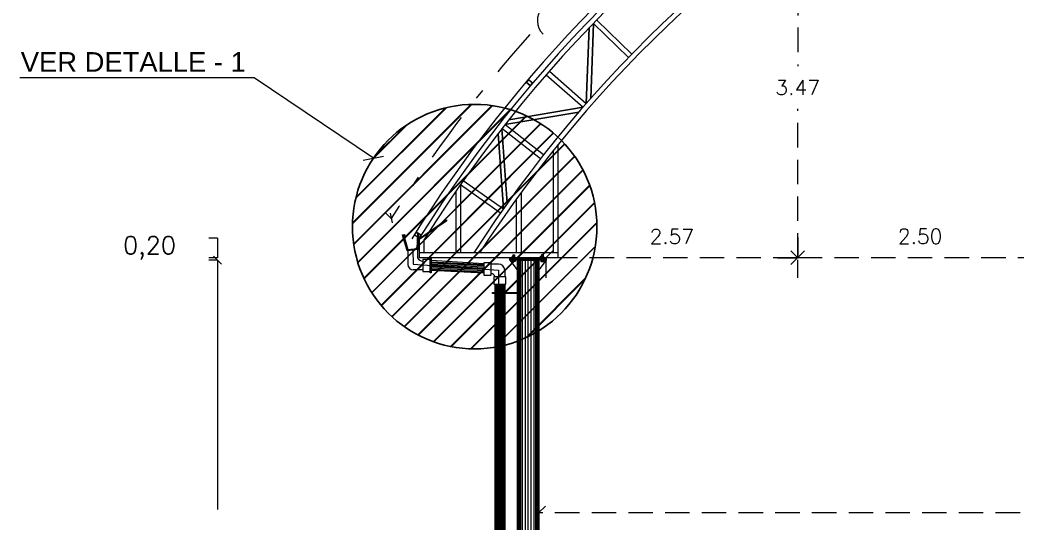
# Model space of a CAD drawing. Header units: metres. Extents: x 772934 to 773467, y 8442002 to 8442594.
# Drawn here: x 773126.73 to 773136.92, y 8442250.22 to 8442255.36 of the extents above; entities that cross this region are included whole.
import ezdxf

# ---------------------------------------------------------------- set-up
doc = ezdxf.new("R2010")
doc.units = ezdxf.units.M
doc.header["$PDMODE"] = 66
for name, pattern in [('ACAD_ISO02W100', [15, 12, -3]), ('DASHDOT', [1, 0.5, -0.25, 0, -0.25]), ('DASHED2', [0.375, 0.25, -0.125])]:
    doc.linetypes.add(name, pattern=pattern)
for name, color, linetype, lineweight in [('0.15', 56, 'Continuous', 15), ('ACHURADOS-01', 8, 'Continuous', 5), ('canaleta rejilla pluvial', 1, 'Continuous', 5), ('COTAS-01', 1, 'Continuous', 9), ('ELEMENTOS', 2, 'Continuous', 5), ('MURO...', 112, 'Continuous', 30), ('N.P.T', 61, 'DASHDOT', 9), ('PLUMA0.00', 253, 'Continuous', 0), ('PLUMA09', 112, 'Continuous', 9), ('PLUMA15', 46, 'Continuous', 15), ('TUB LAC 40x60', 5, 'Continuous', 13), ('TUB LAC 50x70', 88, 'Continuous', 13)]:
    doc.layers.add(name, color=color, linetype=linetype, lineweight=lineweight)
for name, color, linetype in [('C-ROAD-PROF-PROJ', 92, 'Continuous'), ('FIERRO', 4, 'Continuous'), ('MUROS', 180, 'Continuous'), ('TEXTOS-CHICOS-03', 3, 'Continuous')]:
    doc.layers.add(name, color=color, linetype=linetype)
doc.layers.add('DE JUEGO', color=7, linetype='DASHED2', lineweight=15, plot=False)
doc.styles.add('ARIAL', font='arial.ttf', dxfattribs={"width": 1.1})
doc.styles.get("Standard").update_dxf_attribs({"font": 'simplex.shx'})
doc.dimstyles.new('ESC. 1.1000 sin linea', dxfattribs={"dimscale": 0.689, "dimtxt": 0.22, "dimasz": 0.2, "dimexe": 0.03, "dimexo": 0.3, "dimgap": 0.2055, "dimtad": 1, "dimtih": 1, "dimtoh": 1, "dimzin": 1, "dimdsep": 46, "dimtxsty": 'Standard', "dimblk": 'OBLIQUE', "dimcen": 1, "dimclrd": 3, "dimclre": 2, "dimclrt": 256, "dimazin": 0, "dimtfac": 1, "dimtmove": 2, "dimatfit": 2, "dimldrblk": 'OBLIQUE', "dimfxl": 0.15, "dimtfillclr": 1, "dimlwd": -1, "dimlwe": -1, "dimarcsym": 0})
doc.dimstyles.new('ISO-25', dxfattribs={"dimscale": 0, "dimtxt": 0.18, "dimasz": 0.08, "dimexe": 0.09, "dimexo": 0.5, "dimgap": 0.35, "dimtad": 0, "dimtih": 1, "dimtoh": 1, "dimzin": 3, "dimtxsty": 'Standard', "dimblk": 'OBLIQUE', "dimcen": -3, "dimclrd": 256, "dimclre": 256, "dimadec": 0, "dimazin": 0, "dimtfac": 1, "dimtmove": 2, "dimatfit": 2, "dimldrblk": 'OBLIQUE', "dimfxl": 1, "dimfxlon": 1, "dimtolj": 2, "dimarcsym": 0})

# ---------------------------------------------------------------- blocks, each defined once
blk = doc.blocks.new('_Oblique')
at = {"color": 0, "linetype": 'ByBlock', "lineweight": -2}
blk.add_line((-0.5, -0.5), (0.5, 0.5), dxfattribs=at)
blk = doc.blocks.new('*D133')
at = {"layer": 'DE JUEGO', "color": 2, "transparency": 16777216}
for p, q in [((773134.472, 8442256.402), (773134.658, 8442256.402)), ((773134.472, 8442252.929), (773134.658, 8442252.929))]:
    blk.add_line(p, q, dxfattribs=at)
at = {"layer": 'DE JUEGO', "color": 3, "transparency": 16777216}
for p, q in [((773134.678, 8442256.402), (773134.678, 8442254.883)), ((773134.678, 8442252.929), (773134.678, 8442254.448))]:
    blk.add_line(p, q, dxfattribs=at)
at = {"layer": 'Defpoints', "color": 0, "transparency": 16777216}
for p in [(773134.678, 8442256.402), (773134.678, 8442252.929), (773134.678, 8442252.929)]:
    blk.add_point(p, dxfattribs=at)
at = {"layer": 'DE JUEGO', "color": 3, "transparency": 16777216, "xscale": 0.1378000000000003, "yscale": 0.1378000000000003, "zscale": 0.1378000000000003}
for p, rotation in [((773134.678, 8442256.402), 90), ((773134.678, 8442252.929), 270)]:
    blk.add_blockref('_Oblique', p, dxfattribs=dict(at, rotation=rotation))
at = {"layer": 'DE JUEGO', "transparency": 16777216, "insert": (773134.678, 8442254.666), "char_height": 0.1516, "attachment_point": 5}
blk.add_mtext('3.47', dxfattribs=at)
blk = doc.blocks.new('*D146')
at = {"layer": 'DE JUEGO', "color": 2, "transparency": 16777216}
for p, q in [((773134.678, 8442253.136), (773134.678, 8442252.95)), ((773137.178, 8442253.136), (773137.178, 8442252.95))]:
    blk.add_line(p, q, dxfattribs=at)
at = {"layer": 'DE JUEGO', "color": 3, "transparency": 16777216}
blk.add_line((773137.178, 8442252.929), (773134.678, 8442252.929), dxfattribs=at)
at = {"layer": 'Defpoints', "color": 0, "transparency": 16777216}
for p in [(773134.678, 8442252.929), (773134.678, 8442252.929), (773137.178, 8442252.929)]:
    blk.add_point(p, dxfattribs=at)
at = {"layer": 'DE JUEGO', "color": 3, "transparency": 16777216, "xscale": 0.1378000000000003, "yscale": 0.1378000000000003, "zscale": 0.1378000000000003, "rotation": 180}
blk.add_blockref('_Oblique', (773134.678, 8442252.929), dxfattribs=at)
at = {"layer": 'DE JUEGO', "color": 3, "transparency": 16777216, "xscale": 0.1378000000000003, "yscale": 0.1378000000000003, "zscale": 0.1378000000000003}
blk.add_blockref('_Oblique', (773137.178, 8442252.929), dxfattribs=at)
at = {"layer": 'DE JUEGO', "transparency": 16777216, "insert": (773135.928, 8442253.147), "char_height": 0.1516, "attachment_point": 5}
blk.add_mtext('2.50', dxfattribs=at)
blk = doc.blocks.new('*D147')
at = {"layer": 'DE JUEGO', "color": 3, "transparency": 16777216}
blk.add_line((773134.678, 8442252.929), (773132.108, 8442252.929), dxfattribs=at)
at = {"layer": 'DE JUEGO', "color": 2, "transparency": 16777216}
for p, q in [((773132.108, 8442252.722), (773132.108, 8442252.908)), ((773134.678, 8442252.723), (773134.678, 8442252.908))]:
    blk.add_line(p, q, dxfattribs=at)
at = {"layer": 'Defpoints', "color": 0, "transparency": 16777216}
for p in [(773132.108, 8442252.929), (773132.108, 8442252.929), (773134.678, 8442252.929)]:
    blk.add_point(p, dxfattribs=at)
at = {"layer": 'DE JUEGO', "color": 3, "transparency": 16777216, "xscale": 0.1378000000000003, "yscale": 0.1378000000000003, "zscale": 0.1378000000000003, "rotation": 180}
blk.add_blockref('_Oblique', (773132.108, 8442252.929), dxfattribs=at)
at = {"layer": 'DE JUEGO', "color": 3, "transparency": 16777216, "xscale": 0.1378000000000003, "yscale": 0.1378000000000003, "zscale": 0.1378000000000003}
blk.add_blockref('_Oblique', (773134.678, 8442252.929), dxfattribs=at)
at = {"layer": 'DE JUEGO', "transparency": 16777216, "insert": (773133.393, 8442253.146), "char_height": 0.1516, "attachment_point": 5}
blk.add_mtext('2.57', dxfattribs=at)
blk = doc.blocks.new('*D148')
at = {"layer": 'DE JUEGO', "color": 2, "transparency": 16777216}
for p, q in [((773132.033, 8442250.533), (773132.033, 8442250.347)), ((773152.324, 8442250.533), (773152.324, 8442250.347))]:
    blk.add_line(p, q, dxfattribs=at)
at = {"layer": 'DE JUEGO', "color": 3, "transparency": 16777216}
blk.add_line((773152.324, 8442250.326), (773132.033, 8442250.326), dxfattribs=at)
at = {"layer": 'Defpoints', "color": 0, "transparency": 16777216}
for p in [(773132.033, 8442250.326), (773132.033, 8442250.326), (773152.324, 8442250.326)]:
    blk.add_point(p, dxfattribs=at)
at = {"layer": 'DE JUEGO', "color": 3, "transparency": 16777216, "xscale": 0.1378000000000003, "yscale": 0.1378000000000003, "zscale": 0.1378000000000003, "rotation": 180}
blk.add_blockref('_Oblique', (773132.033, 8442250.326), dxfattribs=at)
at = {"layer": 'DE JUEGO', "color": 3, "transparency": 16777216, "xscale": 0.1378000000000003, "yscale": 0.1378000000000003, "zscale": 0.1378000000000003}
blk.add_blockref('_Oblique', (773152.324, 8442250.326), dxfattribs=at)
at = {"layer": 'DE JUEGO', "transparency": 16777216, "insert": (773142.178, 8442250.544), "char_height": 0.1516, "attachment_point": 5}
blk.add_mtext('20.29', dxfattribs=at)
blk = doc.blocks.new('*D170')
at = {"layer": 'C-ROAD-PROF-PROJ', "color": 173, "lineweight": -2, "ltscale": 0.05, "true_color": 0x4b5ece, "transparency": 16777216}
for p, q in [((773128.752, 8442253.129), (773128.662, 8442253.129)), ((773128.752, 8442252.929), (773128.662, 8442252.929))]:
    blk.add_line(p, q, dxfattribs=at)
at = {"layer": 'C-ROAD-PROF-PROJ', "color": 175, "lineweight": -2, "ltscale": 0.05, "true_color": 0x4d4db3, "transparency": 16777216}
blk.add_line((773128.752, 8442253.129), (773128.752, 8442252.929), dxfattribs=at)
at = {"layer": 'Defpoints', "color": 0, "ltscale": 0.05, "transparency": 16777216}
for p in [(773128.752, 8442253.129), (773128.752, 8442252.929), (773128.752, 8442252.929)]:
    blk.add_point(p, dxfattribs=at)
at = {"layer": 'C-ROAD-PROF-PROJ', "color": 0, "ltscale": 0.05, "transparency": 16777216, "insert": (773128.058, 8442253.029), "char_height": 0.18, "attachment_point": 5}
blk.add_mtext('\\A2;0,20', dxfattribs=at)
blk = doc.blocks.new('*D171')
at = {"layer": 'C-ROAD-PROF-PROJ', "color": 173, "lineweight": -2, "ltscale": 0.05, "true_color": 0x4b5ece, "transparency": 16777216}
for p, q in [((773128.752, 8442252.904), (773128.662, 8442252.904)), ((773128.752, 8442246.899), (773128.662, 8442246.899))]:
    blk.add_line(p, q, dxfattribs=at)
at = {"layer": 'C-ROAD-PROF-PROJ', "color": 175, "lineweight": -2, "ltscale": 0.05, "true_color": 0x4d4db3, "transparency": 16777216}
for p, q in [((773128.752, 8442252.904), (773128.752, 8442250.359)), ((773128.752, 8442246.899), (773128.752, 8442249.444))]:
    blk.add_line(p, q, dxfattribs=at)
at = {"layer": 'Defpoints', "color": 0, "ltscale": 0.05, "transparency": 16777216}
for p in [(773128.752, 8442252.904), (773128.752, 8442246.899), (773128.752, 8442246.899)]:
    blk.add_point(p, dxfattribs=at)
at = {"layer": 'C-ROAD-PROF-PROJ', "color": 175, "lineweight": -2, "ltscale": 0.05, "true_color": 0x4d4db3, "transparency": 16777216, "xscale": 0.08, "yscale": 0.08, "zscale": 0.08}
for p, rotation in [((773128.752, 8442252.904), 90), ((773128.752, 8442246.899), 270)]:
    blk.add_blockref('_Oblique', p, dxfattribs=dict(at, rotation=rotation))
at = {"layer": 'C-ROAD-PROF-PROJ', "color": 0, "ltscale": 0.05, "transparency": 16777216, "insert": (773128.752, 8442249.901), "char_height": 0.18, "attachment_point": 5}
blk.add_mtext('\\A2;6,00', dxfattribs=at)

msp = doc.modelspace()

# ---------------------------------------------------------------- hatches: boundary and pattern name
at = {"layer": 'MURO...'}
h = msp.add_hatch(dxfattribs=at)
h.set_pattern_fill('JIS_LC_20A', color=0, scale=0.008)
h.set_pattern_definition([(45, (772146.88075, 8442160.19557), (-0.113137085, 0.113137085), []), (45, (772146.88875, 8442160.19557), (-0.113137085, 0.113137085), [])])
h.paths.add_polyline_path([(773130.131, 8442253.246, 1), (773132.627, 8442253.246, 1)])
at = {"layer": 'PLUMA0.00', "linetype": 'Continuous'}
h = msp.add_hatch(dxfattribs=at)
h.set_pattern_fill('ANSI31', color=256, scale=0.2, style=0)
h.set_pattern_definition([(45, (772995.751506, 8442360.297153), (-0.0176776695, 0.0176776695), [])])
h.paths.add_polyline_path([(773131.739, 8442252.916), (773131.739, 8442252.929), (773132.108, 8442252.929), (773132.108, 8442252.916)])
h = msp.add_hatch(dxfattribs=at)
h.set_pattern_fill('ANSI31', color=256, scale=0.2, style=0)
h.set_pattern_definition([(45, (772995.751506, 8442360.284653), (-0.0176776695, 0.0176776695), [])])
h.paths.add_polyline_path([(773131.739, 8442252.904), (773131.739, 8442252.916), (773132.108, 8442252.916), (773132.108, 8442252.904)])

# ---------------------------------------------------------------- linework, layer by layer
at = {"layer": '0.15', "color": 7, "flags": 128}
msp.add_lwpolyline([(773130.746, 8442253.006), (773130.752, 8442252.862), (773131.623, 8442252.801), (773131.623, 8442246.658), (773131.038, 8442246.632), (773131.025, 8442245.975)], dxfattribs=at)
at = {"layer": 'ACHURADOS-01'}
for p, q in [((773131.472, 8442252.857), (773130.935, 8442252.885)), ((773131.472, 8442252.845), (773130.935, 8442252.873)), ((773131.472, 8442252.832), (773130.935, 8442252.86)), ((773131.472, 8442252.82), (773130.935, 8442252.848)), ((773131.472, 8442252.807), (773130.935, 8442252.835)), ((773131.472, 8442252.795), (773130.935, 8442252.823)), ((773131.472, 8442252.782), (773130.935, 8442252.81)), ((773131.598, 8442252.66), (773131.598, 8442252.575)), ((773131.611, 8442252.66), (773131.611, 8442252.575)), ((773131.623, 8442252.66), (773131.623, 8442252.575)), ((773131.636, 8442252.66), (773131.636, 8442252.575)), ((773131.648, 8442252.66), (773131.648, 8442252.575)), ((773131.661, 8442252.66), (773131.661, 8442252.575)), ((773131.673, 8442252.66), (773131.673, 8442252.575)), ((773131.598, 8442252.563), (773131.598, 8442246.8)), ((773131.611, 8442252.563), (773131.611, 8442246.8)), ((773131.623, 8442252.563), (773131.623, 8442246.8)), ((773131.636, 8442252.563), (773131.636, 8442246.8)), ((773131.648, 8442252.563), (773131.648, 8442246.8)), ((773131.661, 8442252.563), (773131.661, 8442246.8)), ((773131.673, 8442252.563), (773131.673, 8442246.8))]:
    msp.add_line(p, q, dxfattribs=at)
at = {"layer": 'ACHURADOS-01', "color": 1}
for points in [[(773130.848, 8442252.912), (773130.848, 8442252.787), (773130.923, 8442252.787), (773130.923, 8442252.912)], [(773130.848, 8442252.912), (773130.848, 8442252.787), (773130.923, 8442252.787), (773130.923, 8442252.912)], [(773131.547, 8442252.752), (773131.547, 8442252.877), (773131.472, 8442252.877), (773131.472, 8442252.752)], [(773131.698, 8442252.735), (773131.573, 8442252.735), (773131.573, 8442252.66), (773131.698, 8442252.66)]]:
    msp.add_lwpolyline(points, close=True, dxfattribs=at)
at = {"layer": 'canaleta rejilla pluvial'}
msp.add_lwpolyline([(773130.8, 8442253.173), (773130.802, 8442253.173), (773130.795, 8442253.021), (773130.695, 8442253.009), (773130.653, 8442253.156), (773130.655, 8442253.156), (773130.697, 8442253.012), (773130.793, 8442253.023)], close=True, dxfattribs=at)
msp.add_lwpolyline([(773130.8, 8442253.173), (773130.802, 8442253.173), (773130.795, 8442253.021), (773130.695, 8442253.009), (773130.653, 8442253.156), (773130.655, 8442253.156), (773130.697, 8442253.012), (773130.793, 8442253.023)], close=True, dxfattribs=at)
at = {"layer": 'ELEMENTOS'}
msp.add_arc((773142.26, 8442245.949), 13.573, 122.7789, 148.1002, dxfattribs=at)
at = {"layer": 'FIERRO'}
msp.add_lwpolyline([(773130.657, 8442253.149), (773130.655, 8442253.156), (773130.653, 8442253.156), (773130.695, 8442253.009), (773130.795, 8442253.021), (773130.799, 8442253.113, -0.232667), (773130.801, 8442253.116), (773131.087, 8442253.315), (773131.093, 8442253.307), (773130.81, 8442253.111, 0.232667), (773130.809, 8442253.108), (773130.804, 8442253.016, -0.366629), (773130.801, 8442253.012), (773130.692, 8442252.999, -0.366629), (773130.688, 8442253.002), (773130.643, 8442253.159, -0.463455), (773130.646, 8442253.164), (773130.659, 8442253.166, -0.366629), (773130.663, 8442253.163), (773130.667, 8442253.151, -0.414214), (773130.664, 8442253.146), (773130.662, 8442253.146, -0.414214)], format="xyb", close=True, dxfattribs=at)
at = {"layer": 'MURO...'}
for p, q in [((773132.519, 8442254.504), (773132.547, 8442255.274)), ((773132.591, 8442255.32), (773132.564, 8442254.555)), ((773131.688, 8442254.287), (773132.442, 8442254.416)), ((773132.486, 8442254.467), (773131.728, 8442254.337)), ((773131.657, 8442254.247), (773131.712, 8442253.484)), ((773131.673, 8442253.429), (773131.618, 8442254.197)), ((773131.739, 8442252.929), (773131.739, 8442252.904)), ((773131.814, 8442252.904), (773132.033, 8442252.904)), ((773132.108, 8442252.929), (773132.108, 8442252.904))]:
    msp.add_line(p, q, dxfattribs=at)
msp.add_circle((773131.379, 8442253.246), 1.248, dxfattribs=at)
at = {"layer": 'MUROS'}
for p, q in [((773130.695, 8442253.009), (773130.695, 8442252.862)), ((773130.795, 8442253.018), (773130.795, 8442252.926)), ((773131.472, 8442252.868), (773130.935, 8442252.901)), ((773130.848, 8442252.806), (773130.752, 8442252.806)), ((773131.472, 8442252.77), (773130.935, 8442252.798)), ((773131.623, 8442252.864), (773131.547, 8442252.864)), ((773131.686, 8442252.801), (773131.686, 8442252.735)), ((773131.586, 8442252.66), (773131.586, 8442246.8)), ((773131.686, 8442252.66), (773131.686, 8442246.8))]:
    msp.add_line(p, q, dxfattribs=at)
for points in [[(773130.935, 8442252.925), (773130.935, 8442252.775), (773130.923, 8442252.775), (773130.923, 8442252.925)], [(773130.935, 8442252.925), (773130.935, 8442252.775), (773130.923, 8442252.775), (773130.923, 8442252.925)], [(773131.561, 8442252.575), (773131.814, 8442252.575), (773131.814, 8442252.563), (773131.561, 8442252.563)]]:
    msp.add_lwpolyline(points, close=True, dxfattribs=at)
for centre, radius, start, end in [((773130.849, 8442252.953), 0.0595, 206.7176, 269.077), ((773130.752, 8442252.862), 0.0563, 180, 270), ((773131.623, 8442252.801), 0.0625, 0, 90), ((773131.547, 8442252.726), 0.0402, 13.7191, 90.01)]:
    msp.add_arc(centre, radius, start, end, dxfattribs=at)
at = {"layer": 'N.P.T', "color": 173, "true_color": 0x4b5ece}
msp.add_line((773130.527, 8442253.328), (773130.463, 8442253.391), dxfattribs=at)
at = {"layer": 'N.P.T', "linetype": 'Continuous'}
msp.add_arc((773132.209, 8442255.348), 0.19, 46.3377, 226.3377, dxfattribs=at)
at = {"layer": 'N.P.T', "color": 175, "true_color": 0x4d4db3}
msp.add_arc((773142.26, 8442245.949), 13.861, 138.1009, 147.8329, dxfattribs=at)
at = {"layer": 'PLUMA0.00'}
for p, q in [((773131.759, 8442252.93), (773131.794, 8442252.93)), ((773131.759, 8442252.929), (773131.759, 8442252.93)), ((773131.759, 8442252.93), (773131.794, 8442252.93)), ((773131.759, 8442252.929), (773131.759, 8442252.93)), ((773131.759, 8442252.929), (773131.759, 8442252.93)), ((773131.762, 8442252.904), (773131.762, 8442252.891)), ((773131.791, 8442252.904), (773131.762, 8442252.904)), ((773131.791, 8442252.891), (773131.762, 8442252.891)), ((773131.789, 8442252.942), (773131.763, 8442252.942)), ((773131.763, 8442252.93), (773131.763, 8442252.942)), ((773131.789, 8442252.942), (773131.763, 8442252.942)), ((773131.763, 8442252.93), (773131.763, 8442252.942)), ((773131.768, 8442252.957), (773131.768, 8442252.942)), ((773131.768, 8442252.952), (773131.782, 8442252.957)), ((773131.768, 8442252.957), (773131.768, 8442252.942)), ((773131.768, 8442252.952), (773131.782, 8442252.957)), ((773131.768, 8442252.957), (773131.784, 8442252.957)), ((773131.768, 8442252.948), (773131.784, 8442252.954)), ((773131.768, 8442252.948), (773131.784, 8442252.954)), ((773131.768, 8442252.944), (773131.784, 8442252.95)), ((773131.768, 8442252.944), (773131.784, 8442252.95)), ((773131.77, 8442252.891), (773131.77, 8442252.904)), ((773131.771, 8442252.942), (773131.771, 8442252.93)), ((773131.771, 8442252.942), (773131.771, 8442252.93)), ((773131.776, 8442252.942), (773131.784, 8442252.945)), ((773131.776, 8442252.942), (773131.784, 8442252.945)), ((773131.782, 8442252.942), (773131.782, 8442252.93)), ((773131.782, 8442252.942), (773131.782, 8442252.93)), ((773131.782, 8442252.891), (773131.782, 8442252.904)), ((773131.784, 8442252.957), (773131.784, 8442252.942)), ((773131.784, 8442252.957), (773131.784, 8442252.942)), ((773131.789, 8442252.93), (773131.789, 8442252.942)), ((773131.789, 8442252.93), (773131.789, 8442252.942)), ((773131.791, 8442252.904), (773131.791, 8442252.891)), ((773131.794, 8442252.929), (773131.794, 8442252.93)), ((773132.088, 8442252.93), (773132.053, 8442252.93)), ((773132.053, 8442252.929), (773132.053, 8442252.93)), ((773132.088, 8442252.93), (773132.053, 8442252.93)), ((773132.056, 8442252.904), (773132.056, 8442252.891)), ((773132.056, 8442252.904), (773132.085, 8442252.904)), ((773132.056, 8442252.891), (773132.085, 8442252.891)), ((773132.057, 8442252.942), (773132.084, 8442252.942)), ((773132.057, 8442252.93), (773132.057, 8442252.942)), ((773132.057, 8442252.942), (773132.084, 8442252.942)), ((773132.057, 8442252.93), (773132.057, 8442252.942)), ((773132.063, 8442252.957), (773132.063, 8442252.942)), ((773132.063, 8442252.957), (773132.063, 8442252.942)), ((773132.078, 8442252.957), (773132.063, 8442252.957)), ((773132.078, 8442252.948), (773132.063, 8442252.954)), ((773132.078, 8442252.948), (773132.063, 8442252.954)), ((773132.078, 8442252.944), (773132.063, 8442252.95)), ((773132.078, 8442252.944), (773132.063, 8442252.95)), ((773132.071, 8442252.942), (773132.063, 8442252.945)), ((773132.071, 8442252.942), (773132.063, 8442252.945)), ((773132.078, 8442252.952), (773132.064, 8442252.957)), ((773132.078, 8442252.952), (773132.064, 8442252.957)), ((773132.064, 8442252.891), (773132.064, 8442252.904)), ((773132.065, 8442252.942), (773132.065, 8442252.93)), ((773132.065, 8442252.942), (773132.065, 8442252.93)), ((773132.076, 8442252.942), (773132.076, 8442252.93)), ((773132.076, 8442252.942), (773132.076, 8442252.93)), ((773132.077, 8442252.891), (773132.077, 8442252.904)), ((773132.078, 8442252.957), (773132.078, 8442252.942)), ((773132.078, 8442252.957), (773132.078, 8442252.942)), ((773132.084, 8442252.93), (773132.084, 8442252.942)), ((773132.084, 8442252.93), (773132.084, 8442252.942)), ((773132.085, 8442252.904), (773132.085, 8442252.891)), ((773132.087, 8442252.929), (773132.087, 8442252.93)), ((773132.088, 8442252.929), (773132.088, 8442252.93)), ((773132.088, 8442252.929), (773132.088, 8442252.93))]:
    msp.add_line(p, q, dxfattribs=at)
at = {"layer": 'PLUMA0.00', "linetype": 'ACAD_ISO02W100', "ltscale": 0.002}
for p, q in [((773131.768, 8442252.929), (773131.768, 8442252.904)), ((773131.768, 8442252.929), (773131.768, 8442252.904)), ((773131.784, 8442252.929), (773131.784, 8442252.904)), ((773131.784, 8442252.929), (773131.784, 8442252.904)), ((773132.063, 8442252.929), (773132.063, 8442252.904)), ((773132.063, 8442252.929), (773132.063, 8442252.904)), ((773132.078, 8442252.929), (773132.078, 8442252.904)), ((773132.078, 8442252.929), (773132.078, 8442252.904))]:
    msp.add_line(p, q, dxfattribs=at)
at = {"layer": 'PLUMA0.00', "linetype": 'Continuous'}
for p, q in [((773131.818, 8442252.904), (773131.818, 8442246.899)), ((773131.824, 8442252.904), (773131.824, 8442246.899)), ((773131.834, 8442252.904), (773131.834, 8442246.899)), ((773131.847, 8442252.904), (773131.847, 8442246.899)), ((773131.863, 8442252.904), (773131.863, 8442246.899)), ((773131.893, 8442252.904), (773131.893, 8442246.899)), ((773131.923, 8442252.904), (773131.923, 8442246.899)), ((773131.953, 8442252.904), (773131.953, 8442246.899)), ((773131.983, 8442252.904), (773131.983, 8442246.899)), ((773131.999, 8442252.904), (773131.999, 8442246.899)), ((773132.013, 8442252.904), (773132.013, 8442246.899)), ((773132.023, 8442252.904), (773132.023, 8442246.899)), ((773132.029, 8442252.904), (773132.029, 8442246.899))]:
    msp.add_line(p, q, dxfattribs=at)
at = {"layer": 'PLUMA09', "linetype": 'Continuous'}
for points in [[(773132.108, 8442252.916), (773131.739, 8442252.916), (773131.739, 8442252.929), (773132.108, 8442252.929)], [(773132.108, 8442252.904), (773131.739, 8442252.904), (773131.739, 8442252.916), (773132.108, 8442252.916)]]:
    msp.add_lwpolyline(points, close=True, dxfattribs=at)
at = {"layer": 'PLUMA15', "linetype": 'Continuous'}
for p, q in [((773131.739, 8442252.904), (773131.814, 8442252.804)), ((773131.814, 8442252.904), (773131.814, 8442246.899)), ((773132.033, 8442252.904), (773132.033, 8442246.899)), ((773132.108, 8442252.904), (773132.033, 8442252.804))]:
    msp.add_line(p, q, dxfattribs=at)
at = {"layer": 'TUB LAC 40x60'}
for points in [[(773131.949, 8442254.682), (773131.972, 8442254.709), (773131.926, 8442254.748), (773131.904, 8442254.721)], [(773131.949, 8442254.686), (773131.969, 8442254.709), (773131.927, 8442254.744), (773131.907, 8442254.722)], [(773130.814, 8442253.129), (773130.832, 8442253.159), (773130.782, 8442253.191), (773130.763, 8442253.161)], [(773130.813, 8442253.133), (773130.829, 8442253.158), (773130.782, 8442253.187), (773130.766, 8442253.162)]]:
    msp.add_lwpolyline(points, close=True, dxfattribs=at)
at = {"layer": 'TUB LAC 50x70'}
for p, q in [((773132.984, 8442255.007), (773132.626, 8442255.355)), ((773132.95, 8442254.971), (773132.591, 8442255.32)), ((773132.143, 8442254.834), (773132.519, 8442254.504)), ((773132.11, 8442254.796), (773132.486, 8442254.467)), ((773132.051, 8442253.939), (773131.657, 8442254.247)), ((773132.082, 8442253.978), (773131.688, 8442254.287)), ((773132.183, 8442252.979), (773132.183, 8442254.025)), ((773132.233, 8442252.929), (773132.233, 8442254.087)), ((773131.263, 8442253.716), (773131.673, 8442253.429)), ((773131.185, 8442253.603), (773131.185, 8442252.979)), ((773131.235, 8442253.675), (773131.644, 8442253.388)), ((773131.235, 8442253.675), (773131.235, 8442252.979)), ((773131.856, 8442252.979), (773131.856, 8442253.599)), ((773131.806, 8442252.979), (773131.806, 8442253.53)), ((773130.814, 8442252.929), (773130.814, 8442253.129)), ((773130.864, 8442252.979), (773130.864, 8442253.115)), ((773132.233, 8442252.979), (773130.814, 8442252.979)), ((773132.233, 8442252.929), (773130.814, 8442252.929)), ((773132.088, 8442252.93), (773132.088, 8442252.929))]:
    msp.add_line(p, q, dxfattribs=at)
for radius, start, end in [(13.4, 31.9944, 148.0042), (13.35, 32.0556, 147.943), (12.85, 32.7406, 147.2579), (12.8, 32.8847, 147.1139)]:
    msp.add_arc((773142.178, 8442246.029), radius, start, end, dxfattribs=at)

# ---------------------------------------------------------------- block references
at = {"layer": 'N.P.T', "color": 175, "true_color": 0x4d4db3, "xscale": 0.08, "yscale": 0.08, "zscale": 0.08, "rotation": 237.8329239590537}
msp.add_blockref('_Oblique', (773130.527, 8442253.328), dxfattribs=at)

# ---------------------------------------------------------------- texts
at = {"layer": 'TEXTOS-CHICOS-03', "style": 'ARIAL'}
msp.add_text('VER DETALLE - 1', height=0.2, rotation=360, dxfattribs=at).set_placement((773126.743, 8442254.827))

# ---------------------------------------------------------------- dimensions: what is measured, and where the dimension line sits
at = {"layer": 'C-ROAD-PROF-PROJ', "ltscale": 0.05}
for base, p1, p2, picture, middle in [((773128.752, 8442252.929), (773128.752, 8442253.129), (773128.752, 8442252.929), '*D170', (773128.058, 8442253.029)), ((773128.75176, 8442246.89893), (773128.75176, 8442252.90392), (773128.75176, 8442246.89893), '*D171', (773128.75176, 8442249.90143))]:
    dim = msp.add_linear_dim(base=base, p1=p1, p2=p2, angle=90, dimstyle='ISO-25', override={"dimscale": 1}, dxfattribs=at)
    dim.commit()
    dim.dimension.update_dxf_attribs({"geometry": picture, "text_midpoint": middle})
at = {"layer": 'DE JUEGO'}
dim = msp.add_linear_dim(base=(773134.678, 8442252.929), p1=(773134.678, 8442256.402), p2=(773134.678, 8442252.929), angle=90, dimstyle='ESC. 1.1000 sin linea', dxfattribs=at)
dim.commit()
dim.dimension.update_dxf_attribs({"geometry": '*D133', "text_midpoint": (773134.678, 8442254.666)})
for base, p1, p2, picture, middle in [((773132.108, 8442252.929), (773134.678, 8442252.929), (773132.108, 8442252.929), '*D147', (773133.393, 8442253.146)), ((773134.678, 8442252.929), (773137.178, 8442252.929), (773134.678, 8442252.929), '*D146', (773135.928, 8442253.147)), ((773132.033, 8442250.326), (773152.324, 8442250.326), (773132.033, 8442250.326), '*D148', (773142.178, 8442250.544))]:
    dim = msp.add_linear_dim(base=base, p1=p1, p2=p2, dimstyle='ESC. 1.1000 sin linea', dxfattribs=at)
    dim.commit()
    dim.dimension.update_dxf_attribs({"geometry": picture, "text_midpoint": middle})

# ---------------------------------------------------------------- leaders
at = {"layer": 'COTAS-01', "color": 1}
msp.add_leader([(773130.345, 8442253.945), (773129.125, 8442254.765), (773126.734, 8442254.765)], dimstyle='ISO-25', override={"dimscale": 1, "dimtxt": 0.2, "dimasz": 0.15, "dimexe": 0.12, "dimexo": 0.15, "dimgap": 0.0625, "dimcen": 0.2, "dimclrd": 1, "dimclre": 1}, dxfattribs=at)

doc.saveas('drawing.dxf')
